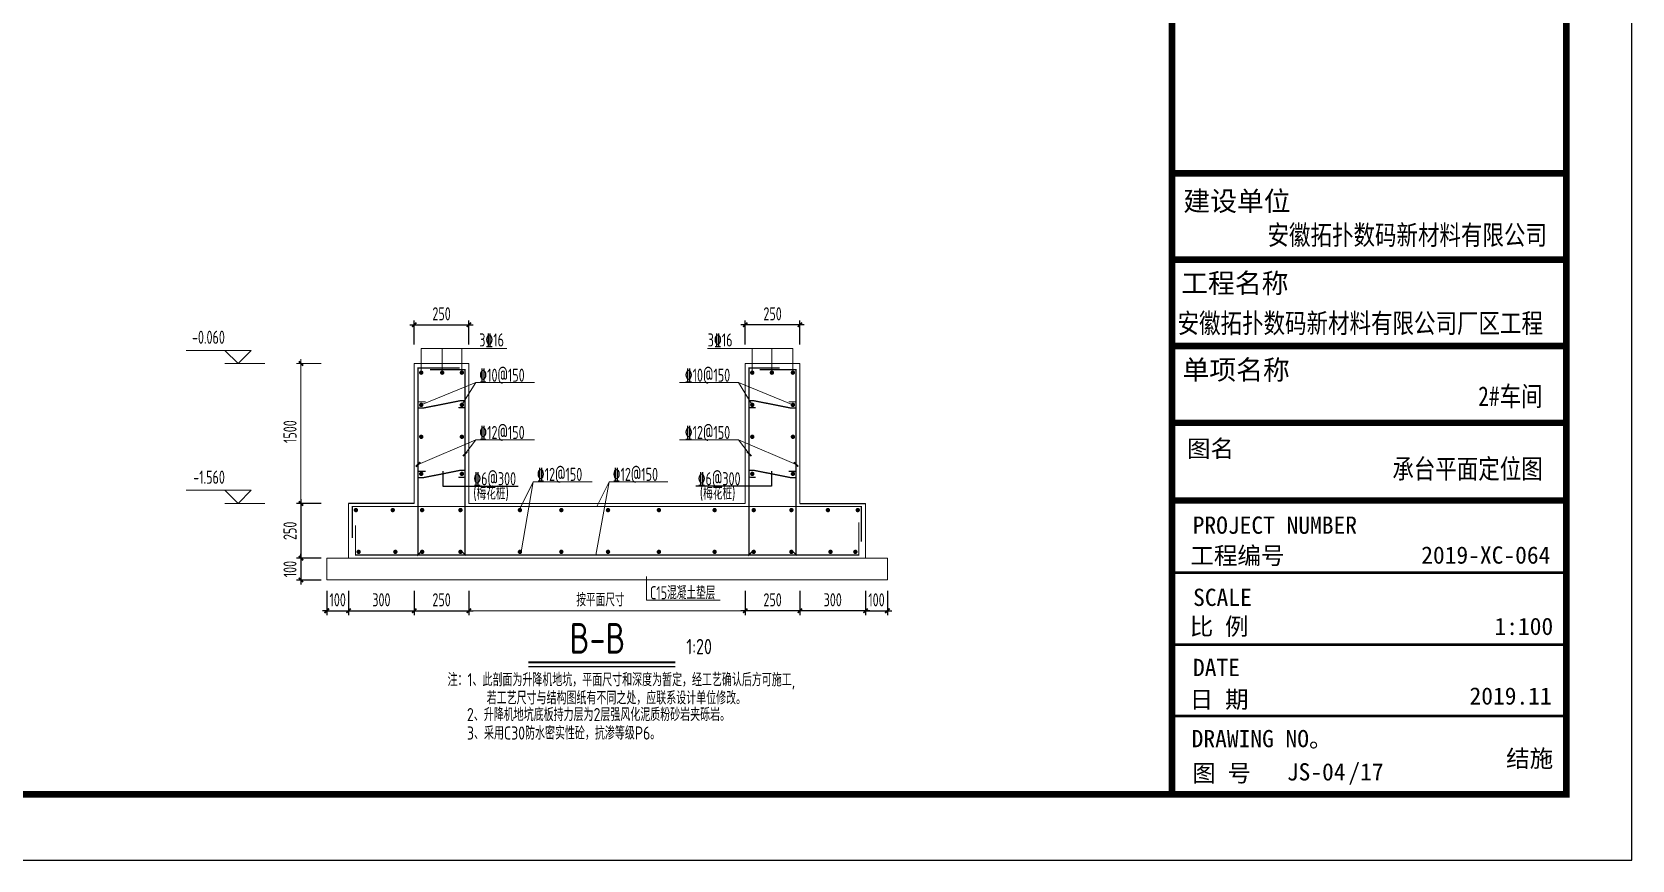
# Model space of a CAD drawing. Extents: x 19118 to 566552, y -1188739 to 92943.
# Drawn here: x 364436 to 401007, y -192636 to -173704 of the extents above; entities that cross this region are included whole.
import ezdxf
from ezdxf.enums import TextEntityAlignment as Align

# ---------------------------------------------------------------- set-up
doc = ezdxf.new("R2010")
doc.units = 0
doc.header["$LTSCALE"] = 1000
doc.header["$MEASUREMENT"] = 0
doc.layers.get('0').update_dxf_attribs({"linetype": 'CONTINUOUS'})
doc.layers.get('Defpoints').update_dxf_attribs({"linetype": 'CONTINUOUS'})
for name, color, linetype in [('3T_BAR', 7, 'CONTINUOUS'), ('COLU', 7, 'CONTINUOUS'), ('DIM', 3, 'CONTINUOUS'), ('NUM', 7, 'CONTINUOUS'), ('PUB_TITLE', 4, 'CONTINUOUS'), ('REIN', 1, 'CONTINUOUS'), ('TEXT', 7, 'CONTINUOUS'), ('THIN', 7, 'CONTINUOUS'), ('图框', 4, 'CONTINUOUS')]:
    doc.layers.add(name, color=color, linetype=linetype)
doc.styles.add('-黑体', font='SimSun.ttf')
doc.styles.add('TSSD_Dimension', font='Tssdeng.shx', dxfattribs={"width": 0.7, "bigfont": 'hztxt.shx'})
doc.styles.add('TSSD_Label', font='tssdeng.shx', dxfattribs={"width": 0.6, "bigfont": 'hztxt.shx'})
doc.styles.add('TSSD_Rein', font='atssdeng.shx', dxfattribs={"width": 0.7, "bigfont": 'atssdchn.shx'})
doc.styles.add('宋体', font='SimSun.ttf', dxfattribs={"width": 0.8})
doc.styles.add('黑体', font='simhei.ttf', dxfattribs={"width": 0.6, "height": 4.3})
doc.dimstyles.new('TSSD_20_100', dxfattribs={"dimtxt": 300, "dimasz": 100, "dimexe": 100, "dimexo": 250, "dimgap": 100, "dimtad": 1, "dimdec": 0, "dimlfac": 0.2, "dimzin": 0, "dimdsep": 46, "dimtxsty": 'TSSD_Dimension', "dimblk": 'ARCHTICK', "dimcen": 0, "dimdle": 100, "dimclrt": 7, "dimadec": 0, "dimazin": 0, "dimtfac": 1, "dimtdec": 0, "dimtix": 1, "dimtmove": 2, "dimatfit": 3, "dimfxl": 1, "dimtolj": 1, "dimtzin": 0, "dimarcsym": 0})

# ---------------------------------------------------------------- blocks, each defined once
blk = doc.blocks.new('_ArchTick')
at = {"color": 0, "linetype": 'ByBlock', "const_width": 0.4}
blk.add_lwpolyline([(-0.5, -0.5), (0.5, 0.5)], dxfattribs=at)
blk = doc.blocks.new('*D653')
at = {"layer": 'Defpoints', "color": 0}
for p in [(371172, -186234), (371672, -186234), (371672, -186937)]:
    blk.add_point(p, dxfattribs=at)
at = {"layer": 'DIM', "color": 0, "lineweight": -2}
for p, q in [((371172, -186484), (371172, -187037)), ((371672, -186484), (371672, -187037)), ((371172, -186937), (371072, -186937)), ((371172, -186937), (371672, -186937)), ((371672, -186937), (371772, -186937))]:
    blk.add_line(p, q, dxfattribs=at)
at = {"layer": 'DIM', "color": 0, "lineweight": -2, "xscale": 100, "yscale": 100, "zscale": 100}
blk.add_blockref('_ArchTick', (371172, -186937), dxfattribs=at)
at = {"layer": 'DIM', "color": 0, "lineweight": -2, "xscale": 100, "yscale": 100, "zscale": 100, "rotation": 180}
blk.add_blockref('_ArchTick', (371672, -186937), dxfattribs=at)
at = {"layer": 'DIM', "color": 7, "lineweight": 5, "insert": (371422, -186687), "char_height": 300, "attachment_point": 5, "style": 'TSSD_Dimension'}
blk.add_mtext('\\A1;100', dxfattribs=at)
blk = doc.blocks.new('*D654')
at = {"layer": 'Defpoints', "color": 0}
for p in [(383488, -186234), (383988, -186234), (383988, -186937)]:
    blk.add_point(p, dxfattribs=at)
at = {"layer": 'DIM', "color": 0, "lineweight": -2}
for p, q in [((383488, -186484), (383488, -187037)), ((383988, -186484), (383988, -187037)), ((383488, -186937), (383388, -186937)), ((383488, -186937), (383988, -186937)), ((383988, -186937), (384088, -186937))]:
    blk.add_line(p, q, dxfattribs=at)
at = {"layer": 'DIM', "color": 0, "lineweight": -2, "xscale": 100, "yscale": 100, "zscale": 100}
blk.add_blockref('_ArchTick', (383488, -186937), dxfattribs=at)
at = {"layer": 'DIM', "color": 0, "lineweight": -2, "xscale": 100, "yscale": 100, "zscale": 100, "rotation": 180}
blk.add_blockref('_ArchTick', (383988, -186937), dxfattribs=at)
at = {"layer": 'DIM', "color": 7, "lineweight": 5, "insert": (383738, -186687), "char_height": 300, "attachment_point": 5, "style": 'TSSD_Dimension'}
blk.add_mtext('\\A1;100', dxfattribs=at)
blk = doc.blocks.new('*D655')
at = {"layer": 'Defpoints', "color": 0}
for p in [(371294, -185734), (370583, -186234), (371294, -186234)]:
    blk.add_point(p, dxfattribs=at)
at = {"layer": 'DIM', "color": 0, "lineweight": -2}
for p, q in [((371044, -185734), (370483, -185734)), ((370583, -185734), (370583, -185634)), ((370583, -185734), (370583, -186234)), ((371044, -186234), (370483, -186234)), ((370583, -186234), (370583, -186334))]:
    blk.add_line(p, q, dxfattribs=at)
at = {"layer": 'DIM', "color": 0, "lineweight": -2, "xscale": 100, "yscale": 100, "zscale": 100}
for p, rotation in [((370583, -185734), 270), ((370583, -186234), 90)]:
    blk.add_blockref('_ArchTick', p, dxfattribs=dict(at, rotation=rotation))
at = {"layer": 'DIM', "color": 7, "lineweight": 5, "insert": (370333, -185984), "char_height": 300, "attachment_point": 5, "rotation": 90, "style": 'TSSD_Dimension'}
blk.add_mtext('\\A1;100', dxfattribs=at)
blk = doc.blocks.new('*D656')
at = {"layer": 'Defpoints', "color": 0}
for p in [(371294, -184484), (370583, -185734), (371256, -185734)]:
    blk.add_point(p, dxfattribs=at)
at = {"layer": 'DIM', "color": 0, "lineweight": -2}
for p, q in [((371044, -184484), (370483, -184484)), ((370583, -184384), (370583, -185834)), ((371006, -185734), (370483, -185734))]:
    blk.add_line(p, q, dxfattribs=at)
at = {"layer": 'DIM', "color": 0, "lineweight": -2, "xscale": 100, "yscale": 100, "zscale": 100}
for p, rotation in [((370583, -184484), 90), ((370583, -185734), 270)]:
    blk.add_blockref('_ArchTick', p, dxfattribs=dict(at, rotation=rotation))
at = {"layer": 'DIM', "color": 7, "lineweight": 5, "insert": (370333, -185109), "char_height": 300, "attachment_point": 5, "rotation": 90, "style": 'TSSD_Dimension'}
blk.add_mtext('\\A1;250', dxfattribs=at)
blk = doc.blocks.new('*D657')
at = {"layer": 'Defpoints', "color": 0}
for p in [(373172, -186234), (374422, -186234), (374422, -186937)]:
    blk.add_point(p, dxfattribs=at)
at = {"layer": 'DIM', "color": 0, "lineweight": -2}
for p, q in [((373172, -186484), (373172, -187037)), ((374422, -186484), (374422, -187037)), ((373072, -186937), (374522, -186937))]:
    blk.add_line(p, q, dxfattribs=at)
at = {"layer": 'DIM', "color": 0, "lineweight": -2, "xscale": 100, "yscale": 100, "zscale": 100, "rotation": 180}
blk.add_blockref('_ArchTick', (373172, -186937), dxfattribs=at)
at = {"layer": 'DIM', "color": 0, "lineweight": -2, "xscale": 100, "yscale": 100, "zscale": 100}
blk.add_blockref('_ArchTick', (374422, -186937), dxfattribs=at)
at = {"layer": 'DIM', "color": 7, "lineweight": 5, "insert": (373797, -186687), "char_height": 300, "attachment_point": 5, "style": 'TSSD_Dimension'}
blk.add_mtext('\\A1;250', dxfattribs=at)
blk = doc.blocks.new('*D648')
at = {"layer": 'Defpoints', "color": 0}
for p in [(374422, -180398), (373172, -181101), (374422, -181101)]:
    blk.add_point(p, dxfattribs=at)
at = {"layer": 'DIM', "color": 0, "lineweight": -2}
for p, q in [((373072, -180398), (374522, -180398)), ((373172, -180851), (373172, -180298)), ((374422, -180851), (374422, -180298))]:
    blk.add_line(p, q, dxfattribs=at)
at = {"layer": 'DIM', "color": 0, "lineweight": -2, "xscale": 100, "yscale": 100, "zscale": 100, "rotation": 180}
blk.add_blockref('_ArchTick', (373172, -180398), dxfattribs=at)
at = {"layer": 'DIM', "color": 0, "lineweight": -2, "xscale": 100, "yscale": 100, "zscale": 100}
blk.add_blockref('_ArchTick', (374422, -180398), dxfattribs=at)
at = {"layer": 'DIM', "color": 7, "lineweight": 5, "insert": (373797, -180148), "char_height": 300, "attachment_point": 5, "style": 'TSSD_Dimension'}
blk.add_mtext('\\A1;250', dxfattribs=at)
blk = doc.blocks.new('*D649')
at = {"layer": 'Defpoints', "color": 0}
for p in [(380738, -186234), (381988, -186234), (380738, -186937)]:
    blk.add_point(p, dxfattribs=at)
at = {"layer": 'DIM', "color": 0, "lineweight": -2}
for p, q in [((380738, -186484), (380738, -187037)), ((381988, -186484), (381988, -187037)), ((382088, -186937), (380638, -186937))]:
    blk.add_line(p, q, dxfattribs=at)
at = {"layer": 'DIM', "color": 0, "lineweight": -2, "xscale": 100, "yscale": 100, "zscale": 100, "rotation": 180}
blk.add_blockref('_ArchTick', (380738, -186937), dxfattribs=at)
at = {"layer": 'DIM', "color": 0, "lineweight": -2, "xscale": 100, "yscale": 100, "zscale": 100}
blk.add_blockref('_ArchTick', (381988, -186937), dxfattribs=at)
at = {"layer": 'DIM', "color": 7, "lineweight": 5, "insert": (381363, -186687), "char_height": 300, "attachment_point": 5, "style": 'TSSD_Dimension'}
blk.add_mtext('\\A1;250', dxfattribs=at)
blk = doc.blocks.new('*D650')
at = {"layer": 'Defpoints', "color": 0}
for p in [(380738, -180398), (380738, -181101), (381988, -181101)]:
    blk.add_point(p, dxfattribs=at)
at = {"layer": 'DIM', "color": 0, "lineweight": -2}
for p, q in [((382088, -180398), (380638, -180398)), ((380738, -180851), (380738, -180298)), ((381988, -180851), (381988, -180298))]:
    blk.add_line(p, q, dxfattribs=at)
at = {"layer": 'DIM', "color": 0, "lineweight": -2, "xscale": 100, "yscale": 100, "zscale": 100, "rotation": 180}
blk.add_blockref('_ArchTick', (380738, -180398), dxfattribs=at)
at = {"layer": 'DIM', "color": 0, "lineweight": -2, "xscale": 100, "yscale": 100, "zscale": 100}
blk.add_blockref('_ArchTick', (381988, -180398), dxfattribs=at)
at = {"layer": 'DIM', "color": 7, "lineweight": 5, "insert": (381363, -180148), "char_height": 300, "attachment_point": 5, "style": 'TSSD_Dimension'}
blk.add_mtext('\\A1;250', dxfattribs=at)
blk = doc.blocks.new('*D651')
at = {"layer": 'Defpoints', "color": 0}
for p in [(371672, -186234), (373172, -186234), (373172, -186937)]:
    blk.add_point(p, dxfattribs=at)
at = {"layer": 'DIM', "color": 0, "lineweight": -2}
for p, q in [((371672, -186484), (371672, -187037)), ((373172, -186484), (373172, -187037)), ((371572, -186937), (373272, -186937))]:
    blk.add_line(p, q, dxfattribs=at)
at = {"layer": 'DIM', "color": 0, "lineweight": -2, "xscale": 100, "yscale": 100, "zscale": 100, "rotation": 180}
blk.add_blockref('_ArchTick', (371672, -186937), dxfattribs=at)
at = {"layer": 'DIM', "color": 0, "lineweight": -2, "xscale": 100, "yscale": 100, "zscale": 100}
blk.add_blockref('_ArchTick', (373172, -186937), dxfattribs=at)
at = {"layer": 'DIM', "color": 7, "lineweight": 5, "insert": (372422, -186687), "char_height": 300, "attachment_point": 5, "style": 'TSSD_Dimension'}
blk.add_mtext('\\A1;300', dxfattribs=at)
blk = doc.blocks.new('*D652')
at = {"layer": 'Defpoints', "color": 0}
for p in [(381988, -186234), (383488, -186234), (381988, -186937)]:
    blk.add_point(p, dxfattribs=at)
at = {"layer": 'DIM', "color": 0, "lineweight": -2}
for p, q in [((381988, -186484), (381988, -187037)), ((383488, -186484), (383488, -187037)), ((383588, -186937), (381888, -186937))]:
    blk.add_line(p, q, dxfattribs=at)
at = {"layer": 'DIM', "color": 0, "lineweight": -2, "xscale": 100, "yscale": 100, "zscale": 100, "rotation": 180}
blk.add_blockref('_ArchTick', (381988, -186937), dxfattribs=at)
at = {"layer": 'DIM', "color": 0, "lineweight": -2, "xscale": 100, "yscale": 100, "zscale": 100}
blk.add_blockref('_ArchTick', (383488, -186937), dxfattribs=at)
at = {"layer": 'DIM', "color": 7, "lineweight": 5, "insert": (382738, -186687), "char_height": 300, "attachment_point": 5, "style": 'TSSD_Dimension'}
blk.add_mtext('\\A1;300', dxfattribs=at)

msp = doc.modelspace()

# ---------------------------------------------------------------- linework, layer by layer
at = {"elevation": 0}
for points in [[(373822.53, -183746.26), (373822.53, -184086.59), (375548.05, -184086.59)], [(381338.09, -183746.26), (381338.09, -184086.59), (379612.57, -184086.59)]]:
    msp.add_lwpolyline(points, dxfattribs=at)
at = {"layer": '3T_BAR'}
for p, q in [((373172.22, -184483.68), (371672.22, -184483.68)), ((381988.39, -184483.68), (383488.39, -184483.68))]:
    msp.add_line(p, q, dxfattribs=at)
at = {"layer": 'COLU', "lineweight": 5}
msp.add_line((378482.2, -186693.24), (378482.2, -186156.18), dxfattribs=at)
at = {"layer": 'DIM', "lineweight": 5}
for p, q in [((371044.41, -181283.68), (370483.29, -181283.68)), ((370583.29, -181183.68), (370583.29, -184583.68)), ((371044.41, -184483.68), (370483.29, -184483.68)), ((374422.22, -186483.68), (374422.22, -187036.71)), ((380738.39, -186483.68), (380738.39, -187036.71)), ((374322.22, -186936.71), (380838.39, -186936.71))]:
    msp.add_line(p, q, dxfattribs=at)
at = {"layer": 'NUM', "const_width": 50}
msp.add_lwpolyline([(379139.93, -188117.2), (375783.25, -188117.2)], dxfattribs=at)
at = {"layer": 'NUM'}
msp.add_lwpolyline([(379139.93, -188217.2), (375783.25, -188217.2)], dxfattribs=at)
at = {"layer": 'PUB_TITLE'}
msp.add_lwpolyline([(243357.07, -192635.97), (401007.07, -192635.97), (401007.07, -103535.97), (243357.07, -103535.97)], close=True, dxfattribs=at)
at = {"layer": 'PUB_TITLE', "const_width": 150}
msp.add_lwpolyline([(247107.07, -191135.97), (399507.07, -191135.97), (399507.07, -105035.97), (247107.07, -105035.97)], close=True, dxfattribs=at)
at = {"layer": 'REIN', "lineweight": 5}
for points, const_width in [([(374211.34, -181383.68), (373260.5, -181383.68), (373260.5, -185654.71), (373366.56, -185548.65)], 30), ([(381528.31, -181383.68), (380826.67, -181383.68), (380826.67, -185654.71), (380932.73, -185548.65)], 30), ([(373532.23, -181425.21), (374333.95, -181425.21), (374333.95, -185654.71), (374227.88, -185548.65)], 30), ([(381064.31, -181423.04), (381900.12, -181423.04), (381900.12, -185654.71), (381794.05, -185548.65)], 30), ([(383392.21, -185360.03), (383392.21, -184552), (371758.21, -184552), (371758.21, -185274.12)], 25), ([(383337.33, -184914.9), (383337.33, -185663.2), (371828.86, -185663.2), (371828.86, -184983.31)], 25)]:
    msp.add_lwpolyline(points, dxfattribs=dict(at, const_width=const_width))
at = {"layer": 'REIN', "const_width": 50}
for points in [[(373307.56, -181493.2, 1), (373357.56, -181493.2, 1)], [(373787.26, -181493.2, 1), (373837.26, -181493.2, 1)], [(374286.88, -181493.2, -1), (374236.88, -181493.2, -1)], [(380873.73, -181493.2, 1), (380923.73, -181493.2, 1)], [(381373.35, -181493.2, -1), (381323.35, -181493.2, -1)], [(381853.05, -181493.2, -1), (381803.05, -181493.2, -1)], [(373307.56, -182229.77, 1), (373357.56, -182229.77, 1)], [(374286.88, -182229.77, -1), (374236.88, -182229.77, -1)], [(380873.73, -182229.77, 1), (380923.73, -182229.77, 1)], [(381853.05, -182229.77, -1), (381803.05, -182229.77, -1)], [(373307.56, -182960.14, 1), (373357.56, -182960.14, 1)], [(374286.88, -182960.14, -1), (374236.88, -182960.14, -1)], [(380873.73, -182960.14, 1), (380923.73, -182960.14, 1)], [(381853.05, -182960.14, -1), (381803.05, -182960.14, -1)], [(373307.56, -183806.91, 1), (373357.56, -183806.91, 1)], [(374286.88, -183806.91, -1), (374236.88, -183806.91, -1)], [(380873.73, -183806.91, 1), (380923.73, -183806.91, 1)], [(381853.05, -183806.91, -1), (381803.05, -183806.91, -1)], [(371814.45, -184635.48, 1), (371864.45, -184635.48, 1)], [(372656.74, -184635.48, 1), (372706.74, -184635.48, 1)], [(373327.73, -184635.48, 1), (373377.73, -184635.48, 1)], [(374204.02, -184635.48, 1), (374254.02, -184635.48, 1)], [(375563.07, -184635.48, 1), (375613.07, -184635.48, 1)], [(376509.68, -184635.48, 1), (376559.68, -184635.48, 1)], [(377576.45, -184635.48, 1), (377626.45, -184635.48, 1)], [(378739.87, -184635.48, 1), (378789.87, -184635.48, 1)], [(380013.52, -184635.48, 1), (380063.52, -184635.48, 1)], [(380906.97, -184635.48, 1), (380956.97, -184635.48, 1)], [(381768.4, -184635.48, 1), (381818.4, -184635.48, 1)], [(382602.79, -184635.48, 1), (382652.79, -184635.48, 1)], [(383284.92, -184635.48, 1), (383334.92, -184635.48, 1)], [(371875.94, -185590.39, -1), (371925.94, -185590.39, -1)], [(372715.67, -185590.39, -1), (372765.67, -185590.39, -1)], [(373327.73, -185590.39, -1), (373377.73, -185590.39, -1)], [(374204.02, -185590.39, -1), (374254.02, -185590.39, -1)], [(375563.07, -185590.39, -1), (375613.07, -185590.39, -1)], [(376509.68, -185590.39, -1), (376559.68, -185590.39, -1)], [(377576.45, -185590.39, -1), (377626.45, -185590.39, -1)], [(378739.87, -185590.39, -1), (378789.87, -185590.39, -1)], [(380013.52, -185590.39, -1), (380063.52, -185590.39, -1)], [(380906.97, -185590.39, -1), (380956.97, -185590.39, -1)], [(381768.4, -185590.39, -1), (381818.4, -185590.39, -1)], [(382661.72, -185590.39, -1), (382711.72, -185590.39, -1)], [(383230.04, -185590.39, -1), (383280.04, -185590.39, -1)]]:
    msp.add_lwpolyline(points, format="xyb", close=True, dxfattribs=at)
at = {"layer": 'REIN', "lineweight": 5, "const_width": 30, "elevation": 0}
for points in [[(373431.43, -182160.36), (373260.5, -182160.36), (373260.5, -182299.48), (373394.4, -182299.48), (374217.99, -182136.68), (374333.95, -182136.68), (374333.95, -182290.87), (374183.98, -182295.31)], [(381729.18, -182160.36), (381900.12, -182160.36), (381900.12, -182299.48), (381766.22, -182299.48), (380942.63, -182136.68), (380826.67, -182136.68), (380826.67, -182290.87), (380976.64, -182295.31)], [(373431.43, -183751.74), (373260.5, -183751.74), (373260.5, -183890.86), (373394.4, -183890.86), (374217.99, -183728.06), (374333.95, -183728.06), (374333.95, -183882.25), (374183.98, -183886.69)], [(381729.18, -183751.74), (381900.12, -183751.74), (381900.12, -183890.86), (381766.22, -183890.86), (380942.63, -183728.06), (380826.67, -183728.06), (380826.67, -183882.25), (380976.64, -183886.69)]]:
    msp.add_lwpolyline(points, dxfattribs=at)
at = {"layer": 'TEXT', "lineweight": 9}
for p, q in [((373332.56, -181493.2), (373332.56, -180939.22)), ((373332.56, -180939.22), (375286.79, -180939.22)), ((373812.26, -181493.2), (373812.26, -180939.22)), ((374261.88, -181493.2), (374261.88, -180939.22)), ((381828.05, -180939.22), (379873.83, -180939.22)), ((380898.73, -181493.2), (380898.73, -180939.22)), ((381348.35, -181493.2), (381348.35, -180939.22)), ((381828.05, -181493.2), (381828.05, -180939.22)), ((374578.11, -181719.33), (373332.56, -182229.77)), ((374578.11, -181719.33), (374261.88, -182229.77)), ((374578.11, -181719.33), (375923.39, -181719.33)), ((380582.51, -181719.33), (379237.23, -181719.33)), ((380582.51, -181719.33), (381828.05, -182229.77)), ((380582.51, -181719.33), (380898.73, -182229.77)), ((374578.11, -183028.6), (373260.5, -183590.64)), ((374578.11, -183028.6), (374333.95, -183350.05)), ((374578.11, -183028.6), (375923.39, -183028.6)), ((380582.51, -183028.6), (379237.23, -183028.6)), ((380582.51, -183028.6), (381900.12, -183590.64)), ((380582.51, -183028.6), (380826.67, -183350.05)), ((375894.49, -183986.31), (375588.07, -184610.48)), ((375894.49, -183986.31), (375613.07, -185590.39)), ((375894.49, -183986.31), (377239.77, -183986.31)), ((377626.93, -183986.31), (377326.95, -185663.2)), ((377626.93, -183986.31), (377349.22, -184552)), ((377626.93, -183986.31), (378972.21, -183986.31)), ((378482.2, -186693.24), (380168.6, -186693.24))]:
    msp.add_line(p, q, dxfattribs=at)
at = {"layer": 'TEXT', "lineweight": 5}
for p, q in [((373172.22, -184483.68), (373172.22, -181283.68)), ((373172.22, -181283.68), (374422.22, -181283.68)), ((374422.22, -184483.68), (374422.22, -181283.68)), ((380738.39, -184483.68), (380738.39, -181283.68)), ((380738.39, -181283.68), (381988.39, -181283.68)), ((381988.39, -184483.68), (381988.39, -181283.68)), ((371672.22, -185733.68), (371672.22, -184483.68, 0)), ((374422.22, -184483.68), (380738.39, -184483.68)), ((383488.39, -185733.68), (383488.39, -184483.68, 0)), ((371172.22, -185733.68), (383988.39, -185733.68)), ((371172.22, -186233.68), (371172.22, -185733.68)), ((383988.39, -186233.68), (383988.39, -185733.68)), ((371172.22, -186233.68), (383988.39, -186233.68))]:
    msp.add_line(p, q, dxfattribs=at)
at = {"layer": 'THIN', "lineweight": 5}
for p, q in [((368844.23, -180983.68), (367955.77, -180983.68)), ((369144.23, -181283.68), (368844.23, -180983.68)), ((369444.23, -180983.68), (368844.23, -180983.68)), ((369144.23, -181283.68), (369444.23, -180983.68)), ((369755.59, -181283.68), (368844.23, -181283.68)), ((368844.23, -184183.68), (367955.77, -184183.68)), ((369144.23, -184483.68), (368844.23, -184183.68)), ((369444.23, -184183.68), (368844.23, -184183.68)), ((369144.23, -184483.68), (369444.23, -184183.68)), ((369755.59, -184483.68), (368844.23, -184483.68))]:
    msp.add_line(p, q, dxfattribs=at)
at = {"layer": '图框', "color": 4, "const_width": 147.89}
msp.add_lwpolyline([(390493.22, -105035.97), (399507.07, -105035.97), (399507.07, -191135.97), (390493.22, -191135.97)], close=True, dxfattribs=at)
at = {"layer": '图框', "color": 4}
for points, const_width in [([(390493.22, -176936.26), (399474.3, -176936.26)], 149.4), ([(390493.22, -178911.78), (399477.08, -178911.78)], 149.4), ([(390493.22, -180883.57), (399507.07, -180883.57)], 149.4), ([(390493.22, -182639.67), (399507.07, -182639.67)], 149.4), ([(390493.22, -184416.5), (399507.07, -184416.5)], 149.4), ([(390493.22, -186064.78), (399507.07, -186064.78)], 60.51), ([(390493.22, -187710.21), (399507.07, -187710.21)], 60.51), ([(390493.22, -189343.17), (399507.07, -189343.17)], 60.51)]:
    msp.add_lwpolyline(points, dxfattribs=dict(at, const_width=const_width))

# ---------------------------------------------------------------- block references
at = {"layer": 'DIM', "lineweight": 5, "xscale": 100, "yscale": 100, "zscale": 100}
for p, rotation in [((370583.29, -181283.68), 90), ((370583.29, -184483.68), 270), ((374422.22, -186936.71), 180)]:
    msp.add_blockref('_ArchTick', p, dxfattribs=dict(at, rotation=rotation))
at = {"layer": 'DIM', "lineweight": 5, "yscale": 100, "zscale": 100}
for p, xscale in [((373260.5, -183590.64), 100), ((374333.95, -183350.05), 100), ((380826.67, -183350.05), -100), ((381900.12, -183590.64), -100), ((380738.39, -186936.71), 100)]:
    msp.add_blockref('_ArchTick', p, dxfattribs=dict(at, xscale=xscale))

# ---------------------------------------------------------------- texts
at = {"layer": 'DIM', "color": 7, "style": 'TSSD_Dimension', "width": 0.7}
msp.add_text('1500', height=300, rotation=90, dxfattribs=at).set_placement((370483.29, -183101.76))
msp.add_text('按平面尺寸', height=300, dxfattribs=at).set_placement((376877.62, -186836.71))
at = {"layer": 'TEXT', "color": 3, "style": '-黑体', "width": 0.8}
for s, p in [('安徽拓扑数码新材料有限公司', (392675.98, -178570.81)), ('安徽拓扑数码新材料有限公司厂区工程', (390620.06, -180587.53)), ('2#车间', (397490.8, -182257.04)), ('承台平面定位图', (395529.51, -183917.2))]:
    msp.add_text(s, height=450.225, dxfattribs=at).set_placement(p)
at = {"layer": 'TEXT', "lineweight": 9, "style": 'TSSD_Rein'}
for s, height, width, p in [('3%%13216', 300, 0.7, (374658.16, -180895.52)), ('3%%13216', 300, 0.7, (379880.53, -180895.52)), ('%%13210@150', 300, 0.7, (374658.16, -181701.75)), ('%%13210@150', 300, 0.7, (379355.53, -181701.75)), ('%%13212@150', 300, 0.7, (374658.16, -183011.03)), ('%%13212@150', 300, 0.7, (379355.53, -183011.03)), ('%%1326@300', 300, 0.7, (374522.6, -184069.02)), ('%%13212@150', 300, 0.7, (375974.55, -183968.74)), ('%%13212@150', 300, 0.7, (377706.98, -183968.74)), ('%%1326@300', 300, 0.7, (379652.63, -184069.02)), ('(梅花桩)', 300, 0.7, (374522.6, -184398.36)), ('(梅花桩)', 300, 0.7, (379701.09, -184398.36)), ('C15混凝土垫层', 300, 0.7, (378562.25, -186675.66)), ('1:20', 350, 0.8, (379392.12, -187932.25)), ('注：1、此剖面为升降机地坑，平面尺寸和深度为暂定，经工艺确认后方可施工,', 300, 0.8, (373934.38, -188664.16)), ('若工艺尺寸与结构图纸有不同之处，应联系设计单位修改。', 300, 0.8, (374828.59, -189080.29)), ('2、升降机地坑底板持力层为2层强风化泥质粉砂岩夹砾岩。', 300, 0.8, (374378.26, -189460.29)), ('3、采用C30防水密实性砼，抗渗等级P6。', 300, 0.8, (374378.26, -189883.32))]:
    msp.add_text(s, height=height, dxfattribs=dict(at, width=width)).set_placement(p)
at = {"layer": 'TEXT', "lineweight": 9, "style": 'TSSD_Rein', "width": 0.8}
msp.add_text('B-B', height=700, dxfattribs=at).set_placement((377361.81, -187917.2), align=Align.CENTER)
at = {"layer": 'THIN', "style": 'TSSD_Label', "width": 0.7}
for s, p in [('-0.060', (368844.23, -180923.68)), ('-1.560', (368844.23, -184123.68))]:
    msp.add_text(s, height=300, dxfattribs=at).set_placement(p, align=Align.BOTTOM_RIGHT)
at = {"layer": '图框', "color": 4}
for s, height, style, p in [('建设单位', 450, '黑体', (390750.68, -177795.29)), ('工程名称', 450, '黑体', (390700.86, -179672.62)), ('单项名称', 450, '黑体', (390730.85, -181654.11)), ('图名', 394.416, '黑体', (390834.69, -183427.24)), ('工程编号', 394.416, '黑体', (390911.91, -185874.21)), ('2019-XC-064', 394.416, '宋体', (396189.39, -185860.58)), ('SCALE', 394.416, '黑体', (390974.74, -186827.5)), ('比 例', 394.416, '黑体', (390898.62, -187491.93)), ('1:100', 394.416, '宋体', (397864.12, -187490.35)), ('DATE', 394.416, '黑体', (390972.67, -188430.42)), ('2019.11', 394.416, '宋体', (397293.24, -189082.6)), ('日 期', 394.416, '黑体', (390898.62, -189161.15)), ('DRAWING NO。', 394.416, '黑体', (390941.57, -190057.48)), ('图 号', 394.416, '黑体', (390954.64, -190845.06))]:
    msp.add_text(s, height=height, dxfattribs=dict(at, style=style)).set_placement(p)
at = {"layer": '图框', "color": 0, "style": '黑体'}
msp.add_text('PROJECT NUMBER', height=394.416, dxfattribs=at).set_placement((390965.1, -185177.01))
at = {"layer": '图框', "color": 3, "style": '宋体'}
for s, p in [('结施', (398130, -190511.29)), ('JS-04', (393117.94, -190817.53)), ('/17', (394524.52, -190817.53))]:
    msp.add_text(s, height=394.416, dxfattribs=at).set_placement(p)

# ---------------------------------------------------------------- dimensions: what is measured, and where the dimension line sits
at = {"layer": 'DIM', "lineweight": 5}
for base, p1, p2, picture, middle in [((374422.22, -180398.01), (373172.22, -181101.04), (374422.22, -181101.04), '*D648', (373797.22, -180148.01)), ((371672.22, -186936.71), (371172.22, -186233.68), (371672.22, -186233.68), '*D653', (371422.22, -186686.71)), ((373172.22, -186936.71), (371672.22, -186233.68), (373172.22, -186233.68), '*D651', (372422.22, -186686.71)), ((374422.22, -186936.71), (373172.22, -186233.68), (374422.22, -186233.68), '*D657', (373797.22, -186686.71)), ((383988.39, -186936.71), (383488.39, -186233.68), (383988.39, -186233.68), '*D654', (383738.39, -186686.71))]:
    dim = msp.add_linear_dim(base=base, p1=p1, p2=p2, dimstyle='TSSD_20_100', dxfattribs=at)
    dim.commit()
    dim.dimension.update_dxf_attribs({"geometry": picture, "text_midpoint": middle})
for base, p1, p2, angle, picture, middle in [((380738.39, -180398.01), (381988.39, -181101.04), (380738.39, -181101.04), 180, '*D650', (381363.39, -180148.01)), ((370583.29, -185733.68), (371294.41, -184483.68), (371255.53, -185733.68), 90, '*D656', (370333.29, -185108.68)), ((370583.29, -186233.68), (371294.41, -185733.68), (371294.41, -186233.68), 90, '*D655', (370333.29, -185983.68)), ((380738.39, -186936.71), (381988.39, -186233.68), (380738.39, -186233.68), 180, '*D649', (381363.39, -186686.71)), ((381988.39, -186936.71), (383488.39, -186233.68), (381988.39, -186233.68), 180, '*D652', (382738.39, -186686.71))]:
    dim = msp.add_linear_dim(base=base, p1=p1, p2=p2, angle=angle, dimstyle='TSSD_20_100', dxfattribs=at)
    dim.commit()
    dim.dimension.update_dxf_attribs({"geometry": picture, "text_midpoint": middle})

doc.saveas('drawing.dxf')
